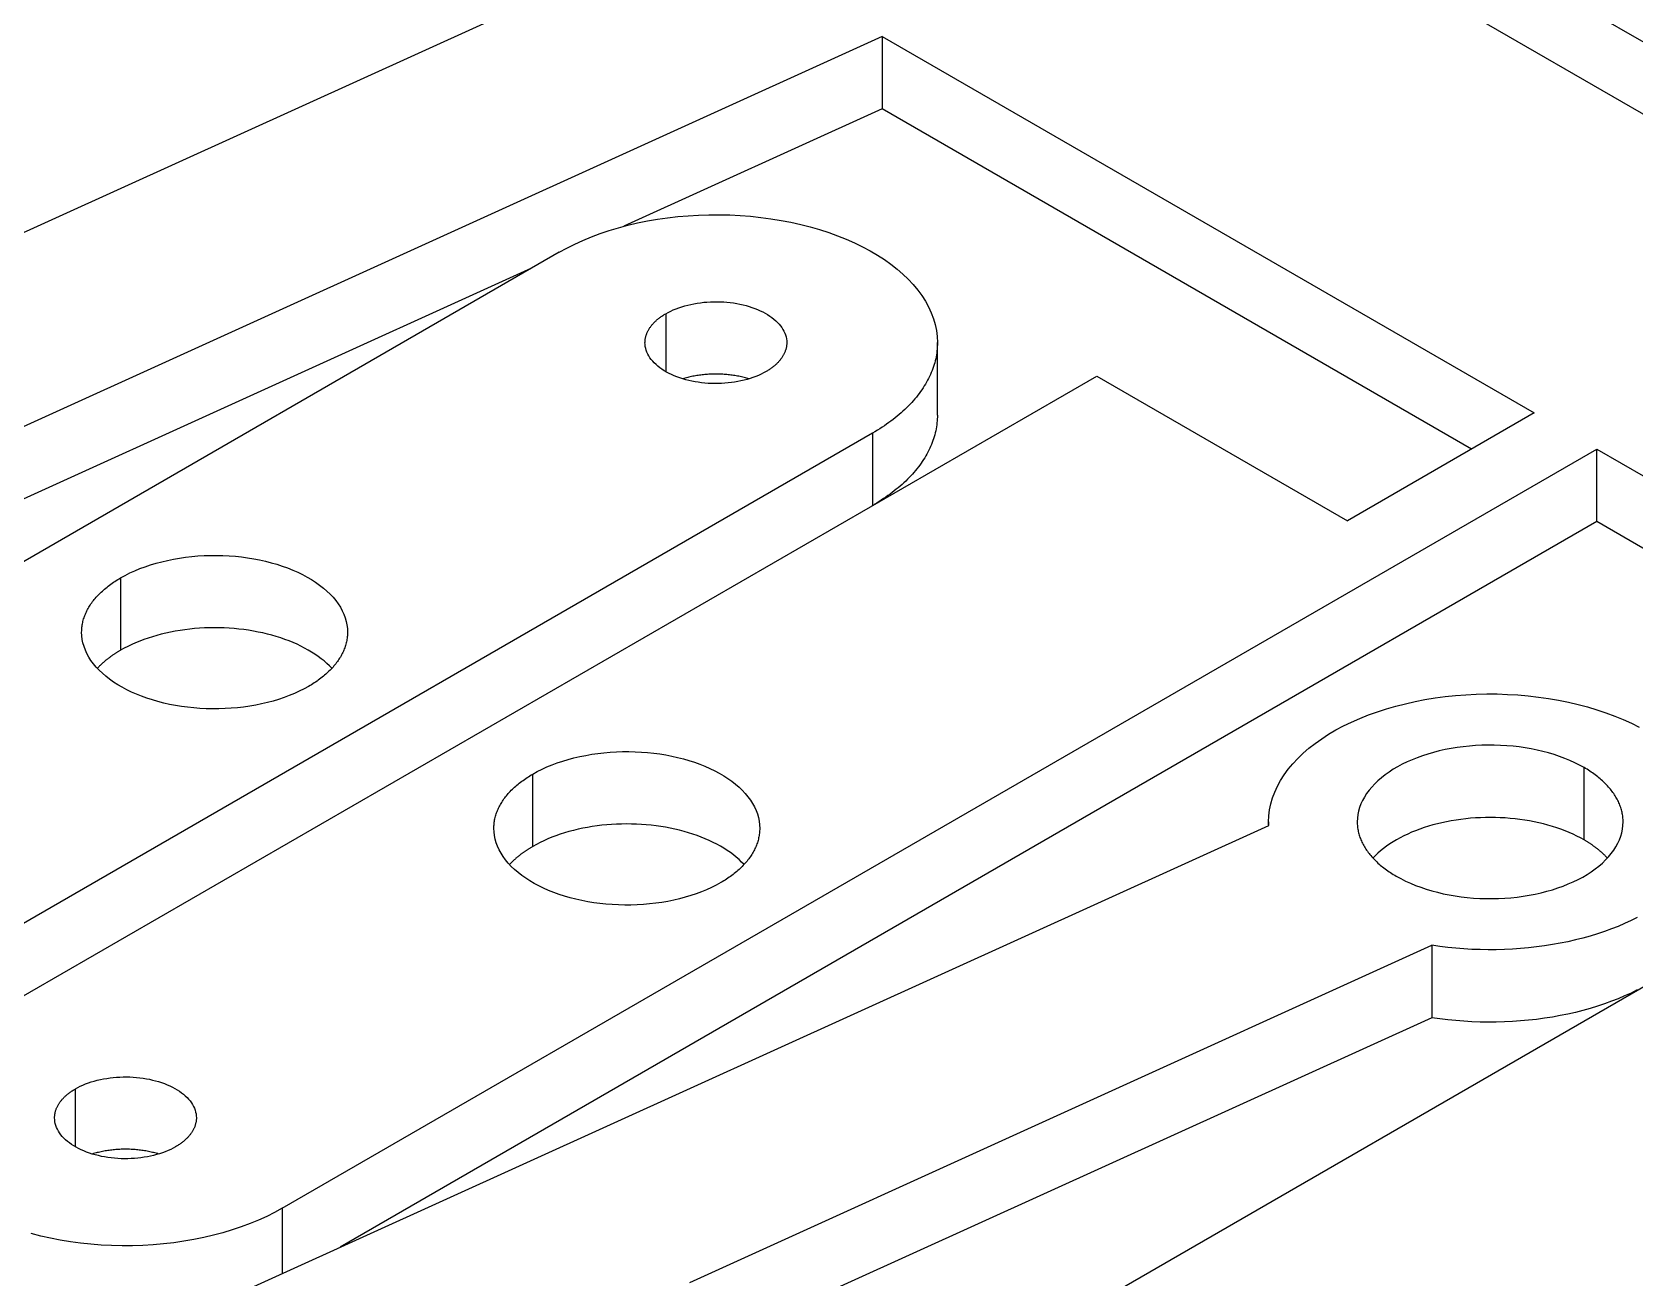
# Model space of a CAD drawing. Header units: millimetres. Extents: x 50 to 268, y 35 to 119.
# Drawn here: x 248.12 to 253.82, y 108.71 to 113.14 of the extents above; entities that cross this region are included whole.
import ezdxf

# ---------------------------------------------------------------- set-up
doc = ezdxf.new("R2010")
doc.units = ezdxf.units.MM
doc.header["$LTSCALE"] = 0.05
doc.layers.add('iso_model', color=7, linetype='Continuous', lineweight=25)

msp = doc.modelspace()

# ---------------------------------------------------------------- linework, layer by layer
at = {"layer": 'iso_model', "lineweight": 25}
for p, q in [((255.5835, 112.0965), (251.5746, 114.411)), ((259.2027, 109.7499), (251.9859, 113.9164)), ((250.642, 113.5821), (245.9013, 111.4297)), ((251.1399, 113.119), (246.4813, 111.0039)), ((251.1399, 113.119), (253.4566, 111.7815)), ((251.1399, 113.119), (251.1399, 112.8619)), ((251.1399, 112.8619), (250.2214, 112.4449)), ((253.2339, 111.6529), (251.1399, 112.8619)), ((249.9919, 112.3528), (245.3275, 109.6598)), ((249.8933, 112.2959), (246.4816, 110.7469)), ((250.3705, 112.1342), (250.3705, 111.9285)), ((251.3361, 111.7742), (251.3361, 112.0314)), ((247.8935, 109.5983), (251.9024, 111.9128)), ((251.9024, 111.9128), (252.7932, 111.3985)), ((253.4566, 111.7815), (252.7932, 111.3985)), ((251.1055, 111.7099), (247.0966, 109.3954)), ((251.1055, 111.7099), (251.1055, 111.4527)), ((249.0071, 108.9553), (253.6794, 111.6529)), ((253.6794, 111.6529), (254.8813, 110.959)), ((253.6794, 111.3957), (253.6794, 111.6529)), ((253.6794, 111.3957), (249.2134, 108.8173)), ((254.8813, 110.7018), (253.6794, 111.3957)), ((248.4329, 111.1956), (248.4329, 110.9384)), ((249.8979, 110.2412), (249.8979, 110.4984)), ((253.6347, 110.2642), (253.6347, 110.5214)), ((251.2405, 108.239), (254.971, 110.3928)), ((247.855, 108.2006), (252.5136, 110.3157)), ((252.5132, 110.3285), (252.5132, 110.3155)), ((250.4556, 108.6922), (253.0935, 109.8899)), ((253.0935, 109.8899), (253.0935, 109.6327)), ((253.0935, 109.6327), (250.7049, 108.5482)), ((248.2721, 109.1739), (248.2721, 109.3797)), ((249.0071, 108.9553), (249.0071, 108.7236))]:
    msp.add_line(p, q, dxfattribs=at)
for points in [[(249.9919, 112.3528, 0), (250.0188, 112.3676, 0), (250.0468, 112.3816, 0), (250.0759, 112.3949, 0), (250.1061, 112.4074, 0), (250.1373, 112.419, 0), (250.1694, 112.4297, 0), (250.2023, 112.4396, 0), (250.236, 112.4486, 0), (250.2704, 112.4566, 0), (250.3054, 112.4637, 0), (250.3409, 112.4699, 0), (250.377, 112.475, 0), (250.4133, 112.4792, 0), (250.45, 112.4824, 0), (250.4869, 112.4846, 0), (250.524, 112.4858, 0), (250.5611, 112.4859, 0), (250.5982, 112.4851, 0), (250.6351, 112.4832, 0), (250.6719, 112.4804, 0), (250.7084, 112.4765, 0), (250.7445, 112.4717, 0), (250.7803, 112.4659, 0), (250.8155, 112.4591, 0), (250.8501, 112.4514, 0), (250.884, 112.4427, 0), (250.9172, 112.4331, 0), (250.9496, 112.4227, 0), (250.981, 112.4113, 0), (251.0116, 112.3992, 0), (251.0411, 112.3862, 0), (251.0695, 112.3724, 0), (251.0967, 112.3578, 0), (251.1227, 112.3426, 0), (251.1475, 112.3266, 0), (251.1709, 112.31, 0), (251.193, 112.2928, 0), (251.2136, 112.275, 0), (251.2327, 112.2566, 0), (251.2503, 112.2378, 0), (251.2664, 112.2184, 0), (251.2809, 112.1987, 0), (251.2937, 112.1786, 0), (251.3049, 112.1582, 0), (251.3144, 112.1375, 0), (251.3222, 112.1165, 0), (251.3283, 112.0954, 0), (251.3327, 112.0741, 0), (251.3353, 112.0528, 0), (251.3361, 112.0314, 0)], [(250.3705, 112.1342, 0), (250.3791, 112.139, 0), (250.3881, 112.1435, 0), (250.3974, 112.1477, 0), (250.4071, 112.1517, 0), (250.4171, 112.1554, 0), (250.4273, 112.1588, 0), (250.4379, 112.162, 0), (250.4487, 112.1649, 0), (250.4597, 112.1674, 0), (250.4709, 112.1697, 0), (250.4822, 112.1717, 0), (250.4938, 112.1733, 0), (250.5054, 112.1747, 0), (250.5171, 112.1757, 0), (250.529, 112.1764, 0), (250.5408, 112.1768, 0), (250.5527, 112.1768, 0), (250.5645, 112.1766, 0), (250.5764, 112.176, 0), (250.5881, 112.175, 0), (250.5998, 112.1738, 0), (250.6114, 112.1723, 0), (250.6228, 112.1704, 0), (250.6341, 112.1682, 0), (250.6452, 112.1658, 0), (250.656, 112.163, 0), (250.6666, 112.1599, 0), (250.677, 112.1566, 0), (250.6871, 112.153, 0), (250.6968, 112.1491, 0), (250.7063, 112.1449, 0), (250.7154, 112.1405, 0), (250.7241, 112.1358, 0), (250.7324, 112.1309, 0), (250.7403, 112.1258, 0), (250.7478, 112.1205, 0), (250.7549, 112.115, 0), (250.7615, 112.1093, 0), (250.7676, 112.1034, 0), (250.7732, 112.0974, 0), (250.7784, 112.0912, 0), (250.783, 112.0849, 0), (250.7871, 112.0785, 0), (250.7907, 112.0719, 0), (250.7937, 112.0653, 0), (250.7962, 112.0586, 0), (250.7982, 112.0519, 0), (250.7996, 112.0451, 0), (250.8004, 112.0382, 0), (250.8007, 112.0314, 0)], [(250.2967, 112.0314, 0), (250.2968, 112.0336, 0), (250.2969, 112.0359, 0), (250.297, 112.0382, 0), (250.2972, 112.0405, 0), (250.2975, 112.0428, 0), (250.2979, 112.0451, 0), (250.2983, 112.0473, 0), (250.2987, 112.0496, 0), (250.2993, 112.0519, 0), (250.2999, 112.0541, 0), (250.3005, 112.0564, 0), (250.3012, 112.0586, 0), (250.302, 112.0609, 0), (250.3028, 112.0631, 0), (250.3037, 112.0653, 0), (250.3047, 112.0675, 0), (250.3057, 112.0697, 0), (250.3068, 112.0719, 0), (250.3079, 112.0741, 0), (250.3091, 112.0763, 0), (250.3103, 112.0785, 0), (250.3116, 112.0806, 0), (250.313, 112.0828, 0), (250.3144, 112.0849, 0), (250.3159, 112.087, 0), (250.3175, 112.0891, 0), (250.3191, 112.0912, 0), (250.3207, 112.0933, 0), (250.3224, 112.0954, 0), (250.3242, 112.0974, 0), (250.326, 112.0994, 0), (250.3279, 112.1014, 0), (250.3298, 112.1034, 0), (250.3318, 112.1054, 0), (250.3339, 112.1074, 0), (250.336, 112.1093, 0), (250.3381, 112.1112, 0), (250.3403, 112.1131, 0), (250.3426, 112.115, 0), (250.3449, 112.1169, 0), (250.3472, 112.1187, 0), (250.3496, 112.1205, 0), (250.3521, 112.1223, 0), (250.3546, 112.1241, 0), (250.3571, 112.1258, 0), (250.3597, 112.1276, 0), (250.3624, 112.1293, 0), (250.365, 112.1309, 0), (250.3678, 112.1326, 0), (250.3705, 112.1342, 0)], [(250.7269, 111.9285, 0), (250.7183, 111.9238, 0), (250.7093, 111.9193, 0), (250.7, 111.915, 0), (250.6904, 111.911, 0), (250.6804, 111.9073, 0), (250.6701, 111.9039, 0), (250.6596, 111.9007, 0), (250.6488, 111.8978, 0), (250.6378, 111.8953, 0), (250.6266, 111.893, 0), (250.6152, 111.891, 0), (250.6037, 111.8894, 0), (250.592, 111.8881, 0), (250.5803, 111.887, 0), (250.5685, 111.8863, 0), (250.5566, 111.886, 0), (250.5448, 111.8859, 0), (250.5329, 111.8862, 0), (250.5211, 111.8868, 0), (250.5093, 111.8877, 0), (250.4976, 111.8889, 0), (250.4861, 111.8905, 0), (250.4746, 111.8923, 0), (250.4634, 111.8945, 0), (250.4523, 111.897, 0), (250.4414, 111.8997, 0), (250.4308, 111.9028, 0), (250.4205, 111.9061, 0), (250.4104, 111.9098, 0), (250.4006, 111.9137, 0), (250.3912, 111.9178, 0), (250.3821, 111.9222, 0), (250.3734, 111.9269, 0), (250.365, 111.9318, 0), (250.3571, 111.9369, 0), (250.3496, 111.9422, 0), (250.3426, 111.9477, 0), (250.336, 111.9534, 0), (250.3298, 111.9593, 0), (250.3242, 111.9653, 0), (250.3191, 111.9715, 0), (250.3144, 111.9778, 0), (250.3103, 111.9842, 0), (250.3068, 111.9908, 0), (250.3037, 111.9974, 0), (250.3012, 112.0041, 0), (250.2993, 112.0109, 0), (250.2979, 112.0177, 0), (250.297, 112.0245, 0), (250.2967, 112.0314, 0)], [(250.8007, 112.0314, 0), (250.8007, 112.0291, 0), (250.8006, 112.0268, 0), (250.8004, 112.0245, 0), (250.8002, 112.0222, 0), (250.7999, 112.0199, 0), (250.7996, 112.0177, 0), (250.7992, 112.0154, 0), (250.7987, 112.0131, 0), (250.7982, 112.0109, 0), (250.7976, 112.0086, 0), (250.7969, 112.0063, 0), (250.7962, 112.0041, 0), (250.7955, 112.0019, 0), (250.7946, 111.9996, 0), (250.7937, 111.9974, 0), (250.7928, 111.9952, 0), (250.7918, 111.993, 0), (250.7907, 111.9908, 0), (250.7896, 111.9886, 0), (250.7884, 111.9864, 0), (250.7871, 111.9842, 0), (250.7858, 111.9821, 0), (250.7844, 111.9799, 0), (250.783, 111.9778, 0), (250.7815, 111.9757, 0), (250.78, 111.9736, 0), (250.7784, 111.9715, 0), (250.7767, 111.9694, 0), (250.775, 111.9674, 0), (250.7732, 111.9653, 0), (250.7714, 111.9633, 0), (250.7695, 111.9613, 0), (250.7676, 111.9593, 0), (250.7656, 111.9573, 0), (250.7636, 111.9553, 0), (250.7615, 111.9534, 0), (250.7593, 111.9515, 0), (250.7571, 111.9496, 0), (250.7549, 111.9477, 0), (250.7526, 111.9459, 0), (250.7502, 111.944, 0), (250.7478, 111.9422, 0), (250.7454, 111.9404, 0), (250.7429, 111.9386, 0), (250.7403, 111.9369, 0), (250.7377, 111.9352, 0), (250.7351, 111.9335, 0), (250.7324, 111.9318, 0), (250.7297, 111.9301, 0), (250.7269, 111.9285, 0)], [(251.3361, 112.0314, 0), (251.3361, 112.0242, 0), (251.3358, 112.0171, 0), (251.3353, 112.0099, 0), (251.3346, 112.0028, 0), (251.3337, 111.9957, 0), (251.3327, 111.9886, 0), (251.3314, 111.9815, 0), (251.3299, 111.9744, 0), (251.3283, 111.9673, 0), (251.3265, 111.9602, 0), (251.3244, 111.9532, 0), (251.3222, 111.9462, 0), (251.3198, 111.9392, 0), (251.3172, 111.9322, 0), (251.3144, 111.9252, 0), (251.3114, 111.9183, 0), (251.3082, 111.9114, 0), (251.3049, 111.9045, 0), (251.3013, 111.8977, 0), (251.2976, 111.8909, 0), (251.2937, 111.8841, 0), (251.2896, 111.8774, 0), (251.2853, 111.8707, 0), (251.2809, 111.864, 0), (251.2762, 111.8574, 0), (251.2714, 111.8508, 0), (251.2664, 111.8443, 0), (251.2612, 111.8378, 0), (251.2559, 111.8314, 0), (251.2503, 111.825, 0), (251.2446, 111.8186, 0), (251.2387, 111.8123, 0), (251.2327, 111.8061, 0), (251.2265, 111.7999, 0), (251.2201, 111.7938, 0), (251.2136, 111.7878, 0), (251.2069, 111.7818, 0), (251.2, 111.7758, 0), (251.193, 111.77, 0), (251.1858, 111.7641, 0), (251.1784, 111.7584, 0), (251.1709, 111.7527, 0), (251.1633, 111.7471, 0), (251.1554, 111.7416, 0), (251.1475, 111.7361, 0), (251.1394, 111.7307, 0), (251.1311, 111.7254, 0), (251.1227, 111.7202, 0), (251.1142, 111.715, 0), (251.1055, 111.7099, 0)], [(250.6666, 111.9028, 0), (250.6622, 111.9041, 0), (250.6578, 111.9053, 0), (250.6534, 111.9065, 0), (250.6489, 111.9077, 0), (250.6444, 111.9088, 0), (250.6398, 111.9098, 0), (250.6352, 111.9108, 0), (250.6306, 111.9118, 0), (250.6259, 111.9127, 0), (250.6213, 111.9135, 0), (250.6166, 111.9143, 0), (250.6118, 111.915, 0), (250.6071, 111.9157, 0), (250.6023, 111.9163, 0), (250.5975, 111.9169, 0), (250.5926, 111.9174, 0), (250.5878, 111.9179, 0), (250.583, 111.9183, 0), (250.5781, 111.9187, 0), (250.5732, 111.919, 0), (250.5683, 111.9192, 0), (250.5634, 111.9194, 0), (250.5585, 111.9196, 0), (250.5536, 111.9196, 0), (250.5487, 111.9197, 0), (250.5438, 111.9196, 0), (250.5389, 111.9196, 0), (250.534, 111.9194, 0), (250.5291, 111.9192, 0), (250.5242, 111.919, 0), (250.5194, 111.9187, 0), (250.5145, 111.9183, 0), (250.5096, 111.9179, 0), (250.5048, 111.9174, 0), (250.5, 111.9169, 0), (250.4952, 111.9163, 0), (250.4904, 111.9157, 0), (250.4856, 111.915, 0), (250.4809, 111.9143, 0), (250.4762, 111.9135, 0), (250.4715, 111.9127, 0), (250.4668, 111.9118, 0), (250.4622, 111.9108, 0), (250.4576, 111.9098, 0), (250.4531, 111.9088, 0), (250.4485, 111.9077, 0), (250.4441, 111.9065, 0), (250.4396, 111.9053, 0), (250.4352, 111.9041, 0), (250.4309, 111.9028, 0)], [(251.3361, 111.7742, 0), (251.3361, 111.7671, 0), (251.3358, 111.7601, 0), (251.3353, 111.7531, 0), (251.3346, 111.746, 0), (251.3338, 111.739, 0), (251.3328, 111.732, 0), (251.3315, 111.725, 0), (251.3301, 111.718, 0), (251.3285, 111.711, 0), (251.3267, 111.7041, 0), (251.3248, 111.6971, 0), (251.3226, 111.6902, 0), (251.3202, 111.6833, 0), (251.3177, 111.6764, 0), (251.315, 111.6695, 0), (251.3121, 111.6627, 0), (251.309, 111.6559, 0), (251.3058, 111.6491, 0), (251.3023, 111.6424, 0), (251.2987, 111.6356, 0), (251.2949, 111.6289, 0), (251.2909, 111.6223, 0), (251.2867, 111.6157, 0), (251.2824, 111.6091, 0), (251.2779, 111.6026, 0), (251.2732, 111.5961, 0), (251.2683, 111.5896, 0), (251.2633, 111.5832, 0), (251.2581, 111.5768, 0), (251.2527, 111.5705, 0), (251.2472, 111.5642, 0), (251.2414, 111.558, 0), (251.2356, 111.5519, 0), (251.2295, 111.5457, 0), (251.2233, 111.5397, 0), (251.2169, 111.5337, 0), (251.2104, 111.5277, 0), (251.2037, 111.5219, 0), (251.1969, 111.516, 0), (251.1899, 111.5103, 0), (251.1827, 111.5046, 0), (251.1754, 111.4989, 0), (251.168, 111.4934, 0), (251.1603, 111.4879, 0), (251.1526, 111.4824, 0), (251.1447, 111.4771, 0), (251.1367, 111.4718, 0), (251.1285, 111.4666, 0), (251.1202, 111.4614, 0), (251.1117, 111.4563, 0)], [(248.4329, 111.1956, 0), (248.449, 111.2044, 0), (248.4658, 111.2129, 0), (248.4833, 111.2208, 0), (248.5014, 111.2283, 0), (248.5201, 111.2353, 0), (248.5394, 111.2417, 0), (248.5591, 111.2476, 0), (248.5794, 111.253, 0), (248.6, 111.2578, 0), (248.621, 111.2621, 0), (248.6423, 111.2658, 0), (248.6639, 111.2689, 0), (248.6858, 111.2714, 0), (248.7078, 111.2733, 0), (248.7299, 111.2746, 0), (248.7521, 111.2753, 0), (248.7744, 111.2754, 0), (248.7967, 111.2749, 0), (248.8188, 111.2738, 0), (248.8409, 111.2721, 0), (248.8628, 111.2698, 0), (248.8845, 111.2669, 0), (248.9059, 111.2634, 0), (248.927, 111.2593, 0), (248.9478, 111.2547, 0), (248.9681, 111.2495, 0), (248.9881, 111.2437, 0), (249.0075, 111.2375, 0), (249.0264, 111.2307, 0), (249.0447, 111.2234, 0), (249.0624, 111.2156, 0), (249.0794, 111.2073, 0), (249.0958, 111.1986, 0), (249.1114, 111.1894, 0), (249.1262, 111.1798, 0), (249.1403, 111.1699, 0), (249.1535, 111.1595, 0), (249.1659, 111.1488, 0), (249.1774, 111.1378, 0), (249.1879, 111.1265, 0), (249.1976, 111.1149, 0), (249.2063, 111.1031, 0), (249.214, 111.091, 0), (249.2207, 111.0788, 0), (249.2264, 111.0664, 0), (249.2311, 111.0538, 0), (249.2347, 111.0411, 0), (249.2373, 111.0284, 0), (249.2389, 111.0155, 0), (249.2394, 111.0027, 0)], [(248.2945, 111.0027, 0), (248.2946, 111.007, 0), (248.2948, 111.0113, 0), (248.2951, 111.0155, 0), (248.2955, 111.0198, 0), (248.296, 111.0241, 0), (248.2966, 111.0284, 0), (248.2974, 111.0326, 0), (248.2983, 111.0369, 0), (248.2992, 111.0411, 0), (248.3003, 111.0454, 0), (248.3016, 111.0496, 0), (248.3029, 111.0538, 0), (248.3043, 111.058, 0), (248.3059, 111.0622, 0), (248.3076, 111.0664, 0), (248.3094, 111.0705, 0), (248.3113, 111.0747, 0), (248.3133, 111.0788, 0), (248.3154, 111.0829, 0), (248.3177, 111.087, 0), (248.32, 111.091, 0), (248.3225, 111.0951, 0), (248.325, 111.0991, 0), (248.3277, 111.1031, 0), (248.3305, 111.1071, 0), (248.3334, 111.111, 0), (248.3364, 111.1149, 0), (248.3395, 111.1188, 0), (248.3427, 111.1227, 0), (248.346, 111.1265, 0), (248.3494, 111.1303, 0), (248.353, 111.1341, 0), (248.3566, 111.1378, 0), (248.3603, 111.1415, 0), (248.3642, 111.1452, 0), (248.3681, 111.1488, 0), (248.3721, 111.1524, 0), (248.3762, 111.156, 0), (248.3804, 111.1595, 0), (248.3848, 111.163, 0), (248.3892, 111.1665, 0), (248.3937, 111.1699, 0), (248.3983, 111.1732, 0), (248.403, 111.1766, 0), (248.4077, 111.1798, 0), (248.4126, 111.1831, 0), (248.4175, 111.1863, 0), (248.4226, 111.1894, 0), (248.4277, 111.1925, 0), (248.4329, 111.1956, 0)], [(249.1011, 110.8098, 0), (249.085, 110.8009, 0), (249.0681, 110.7925, 0), (249.0507, 110.7846, 0), (249.0325, 110.7771, 0), (249.0138, 110.7701, 0), (248.9946, 110.7637, 0), (248.9748, 110.7577, 0), (248.9546, 110.7523, 0), (248.934, 110.7475, 0), (248.913, 110.7433, 0), (248.8917, 110.7396, 0), (248.87, 110.7365, 0), (248.8482, 110.734, 0), (248.8262, 110.7321, 0), (248.8041, 110.7308, 0), (248.7818, 110.7301, 0), (248.7596, 110.7299, 0), (248.7373, 110.7305, 0), (248.7151, 110.7316, 0), (248.6931, 110.7333, 0), (248.6712, 110.7356, 0), (248.6495, 110.7385, 0), (248.6281, 110.742, 0), (248.6069, 110.746, 0), (248.5862, 110.7507, 0), (248.5658, 110.7559, 0), (248.5459, 110.7616, 0), (248.5265, 110.7679, 0), (248.5076, 110.7747, 0), (248.4893, 110.782, 0), (248.4716, 110.7898, 0), (248.4545, 110.7981, 0), (248.4382, 110.8068, 0), (248.4226, 110.816, 0), (248.4077, 110.8255, 0), (248.3937, 110.8355, 0), (248.3804, 110.8458, 0), (248.3681, 110.8565, 0), (248.3566, 110.8675, 0), (248.346, 110.8788, 0), (248.3364, 110.8904, 0), (248.3277, 110.9023, 0), (248.32, 110.9143, 0), (248.3133, 110.9266, 0), (248.3076, 110.939, 0), (248.3029, 110.9516, 0), (248.2992, 110.9643, 0), (248.2966, 110.977, 0), (248.2951, 110.9898, 0), (248.2945, 111.0027, 0)], [(249.1836, 110.8741, 0), (249.1751, 110.883, 0), (249.1659, 110.8917, 0), (249.1562, 110.9002, 0), (249.1459, 110.9084, 0), (249.1351, 110.9165, 0), (249.1238, 110.9243, 0), (249.112, 110.9318, 0), (249.0997, 110.9391, 0), (249.087, 110.9462, 0), (249.0738, 110.9529, 0), (249.0602, 110.9594, 0), (249.0462, 110.9656, 0), (249.0318, 110.9714, 0), (249.017, 110.977, 0), (249.0019, 110.9822, 0), (248.9864, 110.9871, 0), (248.9707, 110.9916, 0), (248.9546, 110.9958, 0), (248.9383, 110.9997, 0), (248.9218, 111.0032, 0), (248.905, 111.0064, 0), (248.8881, 111.0092, 0), (248.8709, 111.0116, 0), (248.8537, 111.0136, 0), (248.8363, 111.0153, 0), (248.8188, 111.0166, 0), (248.8013, 111.0176, 0), (248.7837, 111.0181, 0), (248.7661, 111.0183, 0), (248.7484, 111.0181, 0), (248.7308, 111.0175, 0), (248.7133, 111.0165, 0), (248.6958, 111.0152, 0), (248.6785, 111.0134, 0), (248.6612, 111.0114, 0), (248.6441, 111.0089, 0), (248.6272, 111.0061, 0), (248.6104, 111.0029, 0), (248.5939, 110.9993, 0), (248.5776, 110.9954, 0), (248.5616, 110.9912, 0), (248.5459, 110.9866, 0), (248.5305, 110.9816, 0), (248.5154, 110.9764, 0), (248.5007, 110.9708, 0), (248.4863, 110.9649, 0), (248.4723, 110.9587, 0), (248.4587, 110.9522, 0), (248.4456, 110.9454, 0), (248.4329, 110.9384, 0)], [(249.2394, 111.0027, 0), (249.2394, 110.9984, 0), (249.2392, 110.9941, 0), (249.2389, 110.9898, 0), (249.2385, 110.9856, 0), (249.238, 110.9813, 0), (249.2373, 110.977, 0), (249.2366, 110.9728, 0), (249.2357, 110.9685, 0), (249.2347, 110.9643, 0), (249.2336, 110.96, 0), (249.2324, 110.9558, 0), (249.2311, 110.9516, 0), (249.2296, 110.9474, 0), (249.2281, 110.9432, 0), (249.2264, 110.939, 0), (249.2246, 110.9348, 0), (249.2227, 110.9307, 0), (249.2207, 110.9266, 0), (249.2186, 110.9225, 0), (249.2163, 110.9184, 0), (249.214, 110.9143, 0), (249.2115, 110.9103, 0), (249.2089, 110.9063, 0), (249.2063, 110.9023, 0), (249.2035, 110.8983, 0), (249.2006, 110.8944, 0), (249.1976, 110.8904, 0), (249.1945, 110.8865, 0), (249.1913, 110.8827, 0), (249.1879, 110.8788, 0), (249.1845, 110.875, 0), (249.181, 110.8713, 0), (249.1774, 110.8675, 0), (249.1736, 110.8638, 0), (249.1698, 110.8602, 0), (249.1659, 110.8565, 0), (249.1619, 110.8529, 0), (249.1577, 110.8494, 0), (249.1535, 110.8458, 0), (249.1492, 110.8424, 0), (249.1448, 110.8389, 0), (249.1403, 110.8355, 0), (249.1357, 110.8321, 0), (249.131, 110.8288, 0), (249.1262, 110.8255, 0), (249.1214, 110.8223, 0), (249.1164, 110.8191, 0), (249.1114, 110.816, 0), (249.1063, 110.8129, 0), (249.1011, 110.8098, 0)], [(248.4329, 110.9384, 0), (248.4309, 110.9372, 0), (248.429, 110.9361, 0), (248.4271, 110.935, 0), (248.4251, 110.9338, 0), (248.4232, 110.9326, 0), (248.4213, 110.9315, 0), (248.4194, 110.9303, 0), (248.4175, 110.9291, 0), (248.4157, 110.9279, 0), (248.4138, 110.9267, 0), (248.412, 110.9255, 0), (248.4102, 110.9243, 0), (248.4083, 110.9231, 0), (248.4065, 110.9218, 0), (248.4047, 110.9206, 0), (248.403, 110.9194, 0), (248.4012, 110.9181, 0), (248.3994, 110.9169, 0), (248.3977, 110.9156, 0), (248.396, 110.9144, 0), (248.3942, 110.9131, 0), (248.3925, 110.9118, 0), (248.3909, 110.9106, 0), (248.3892, 110.9093, 0), (248.3875, 110.908, 0), (248.3859, 110.9067, 0), (248.3842, 110.9054, 0), (248.3826, 110.9041, 0), (248.381, 110.9028, 0), (248.3794, 110.9015, 0), (248.3778, 110.9002, 0), (248.3762, 110.8988, 0), (248.3747, 110.8975, 0), (248.3731, 110.8962, 0), (248.3716, 110.8948, 0), (248.3701, 110.8935, 0), (248.3686, 110.8921, 0), (248.3671, 110.8908, 0), (248.3656, 110.8894, 0), (248.3642, 110.888, 0), (248.3627, 110.8867, 0), (248.3613, 110.8853, 0), (248.3599, 110.8839, 0), (248.3585, 110.8825, 0), (248.3571, 110.8811, 0), (248.3557, 110.8797, 0), (248.3543, 110.8783, 0), (248.353, 110.8769, 0), (248.3516, 110.8755, 0), (248.3503, 110.8741, 0)], [(252.5132, 110.3285, 0), (252.5141, 110.3499, 0), (252.5167, 110.3713, 0), (252.5211, 110.3925, 0), (252.5272, 110.4137, 0), (252.535, 110.4346, 0), (252.5445, 110.4553, 0), (252.5557, 110.4757, 0), (252.5685, 110.4958, 0), (252.583, 110.5156, 0), (252.5991, 110.5349, 0), (252.6167, 110.5537, 0), (252.6358, 110.5721, 0), (252.6564, 110.5899, 0), (252.6785, 110.6071, 0), (252.7019, 110.6237, 0), (252.7267, 110.6397, 0), (252.7527, 110.655, 0), (252.7799, 110.6695, 0), (252.8083, 110.6833, 0), (252.8378, 110.6963, 0), (252.8684, 110.7085, 0), (252.8998, 110.7198, 0), (252.9322, 110.7303, 0), (252.9654, 110.7398, 0), (252.9993, 110.7485, 0), (253.0339, 110.7562, 0), (253.0691, 110.763, 0), (253.1048, 110.7688, 0), (253.141, 110.7737, 0), (253.1775, 110.7775, 0), (253.2143, 110.7804, 0), (253.2512, 110.7822, 0), (253.2883, 110.783, 0), (253.3254, 110.7829, 0), (253.3624, 110.7817, 0), (253.3994, 110.7795, 0), (253.436, 110.7763, 0), (253.4724, 110.7722, 0), (253.5084, 110.767, 0), (253.544, 110.7609, 0), (253.579, 110.7538, 0), (253.6134, 110.7457, 0), (253.6471, 110.7367, 0), (253.68, 110.7269, 0), (253.7121, 110.7161, 0), (253.7433, 110.7045, 0), (253.7735, 110.692, 0), (253.8026, 110.6788, 0), (253.8306, 110.6647, 0)], [(253.6347, 110.5214, 0), (253.6186, 110.5302, 0), (253.6018, 110.5387, 0), (253.5843, 110.5466, 0), (253.5662, 110.5541, 0), (253.5475, 110.5611, 0), (253.5283, 110.5675, 0), (253.5085, 110.5734, 0), (253.4883, 110.5788, 0), (253.4677, 110.5837, 0), (253.4467, 110.5879, 0), (253.4253, 110.5916, 0), (253.4037, 110.5947, 0), (253.3819, 110.5972, 0), (253.3599, 110.5991, 0), (253.3377, 110.6004, 0), (253.3155, 110.6011, 0), (253.2932, 110.6012, 0), (253.271, 110.6007, 0), (253.2488, 110.5996, 0), (253.2268, 110.5979, 0), (253.2049, 110.5956, 0), (253.1832, 110.5927, 0), (253.1617, 110.5892, 0), (253.1406, 110.5851, 0), (253.1199, 110.5805, 0), (253.0995, 110.5753, 0), (253.0796, 110.5696, 0), (253.0602, 110.5633, 0), (253.0413, 110.5565, 0), (253.023, 110.5492, 0), (253.0053, 110.5414, 0), (252.9882, 110.5331, 0), (252.9719, 110.5244, 0), (252.9563, 110.5152, 0), (252.9414, 110.5056, 0), (252.9274, 110.4957, 0), (252.9141, 110.4853, 0), (252.9018, 110.4746, 0), (252.8903, 110.4636, 0), (252.8797, 110.4523, 0), (252.8701, 110.4407, 0), (252.8614, 110.4289, 0), (252.8537, 110.4168, 0), (252.847, 110.4046, 0), (252.8413, 110.3922, 0), (252.8366, 110.3796, 0), (252.8329, 110.3669, 0), (252.8303, 110.3542, 0), (252.8287, 110.3413, 0), (252.8282, 110.3285, 0)], [(249.8979, 110.4984, 0), (249.914, 110.5072, 0), (249.9308, 110.5157, 0), (249.9483, 110.5236, 0), (249.9664, 110.5311, 0), (249.9851, 110.5381, 0), (250.0044, 110.5445, 0), (250.0241, 110.5504, 0), (250.0444, 110.5558, 0), (250.065, 110.5606, 0), (250.086, 110.5649, 0), (250.1073, 110.5686, 0), (250.1289, 110.5717, 0), (250.1508, 110.5742, 0), (250.1728, 110.5761, 0), (250.1949, 110.5774, 0), (250.2172, 110.5781, 0), (250.2394, 110.5782, 0), (250.2617, 110.5777, 0), (250.2838, 110.5766, 0), (250.3059, 110.5749, 0), (250.3278, 110.5726, 0), (250.3495, 110.5697, 0), (250.3709, 110.5662, 0), (250.392, 110.5621, 0), (250.4128, 110.5575, 0), (250.4332, 110.5523, 0), (250.4531, 110.5466, 0), (250.4725, 110.5403, 0), (250.4914, 110.5335, 0), (250.5097, 110.5262, 0), (250.5274, 110.5184, 0), (250.5444, 110.5101, 0), (250.5608, 110.5014, 0), (250.5764, 110.4922, 0), (250.5913, 110.4826, 0), (250.6053, 110.4727, 0), (250.6185, 110.4623, 0), (250.6309, 110.4516, 0), (250.6424, 110.4406, 0), (250.653, 110.4293, 0), (250.6626, 110.4177, 0), (250.6713, 110.4059, 0), (250.679, 110.3938, 0), (250.6857, 110.3816, 0), (250.6914, 110.3692, 0), (250.6961, 110.3566, 0), (250.6997, 110.3439, 0), (250.7024, 110.3312, 0), (250.7039, 110.3183, 0), (250.7045, 110.3055, 0)], [(249.7595, 110.3055, 0), (249.7596, 110.3098, 0), (249.7598, 110.3141, 0), (249.7601, 110.3183, 0), (249.7605, 110.3226, 0), (249.761, 110.3269, 0), (249.7616, 110.3312, 0), (249.7624, 110.3354, 0), (249.7633, 110.3397, 0), (249.7643, 110.3439, 0), (249.7654, 110.3482, 0), (249.7666, 110.3524, 0), (249.7679, 110.3566, 0), (249.7694, 110.3608, 0), (249.7709, 110.365, 0), (249.7726, 110.3692, 0), (249.7744, 110.3733, 0), (249.7763, 110.3775, 0), (249.7783, 110.3816, 0), (249.7804, 110.3857, 0), (249.7827, 110.3898, 0), (249.785, 110.3938, 0), (249.7875, 110.3979, 0), (249.79, 110.4019, 0), (249.7927, 110.4059, 0), (249.7955, 110.4099, 0), (249.7984, 110.4138, 0), (249.8014, 110.4177, 0), (249.8045, 110.4216, 0), (249.8077, 110.4255, 0), (249.811, 110.4293, 0), (249.8145, 110.4331, 0), (249.818, 110.4369, 0), (249.8216, 110.4406, 0), (249.8253, 110.4443, 0), (249.8292, 110.448, 0), (249.8331, 110.4516, 0), (249.8371, 110.4552, 0), (249.8412, 110.4588, 0), (249.8455, 110.4623, 0), (249.8498, 110.4658, 0), (249.8542, 110.4693, 0), (249.8587, 110.4727, 0), (249.8633, 110.476, 0), (249.868, 110.4794, 0), (249.8727, 110.4826, 0), (249.8776, 110.4859, 0), (249.8826, 110.4891, 0), (249.8876, 110.4922, 0), (249.8927, 110.4953, 0), (249.8979, 110.4984, 0)], [(253.7731, 110.3285, 0), (253.7731, 110.3328, 0), (253.7729, 110.3371, 0), (253.7726, 110.3413, 0), (253.7722, 110.3456, 0), (253.7717, 110.3499, 0), (253.771, 110.3542, 0), (253.7703, 110.3584, 0), (253.7694, 110.3627, 0), (253.7684, 110.3669, 0), (253.7673, 110.3712, 0), (253.7661, 110.3754, 0), (253.7648, 110.3796, 0), (253.7633, 110.3838, 0), (253.7617, 110.388, 0), (253.7601, 110.3922, 0), (253.7583, 110.3963, 0), (253.7564, 110.4005, 0), (253.7544, 110.4046, 0), (253.7522, 110.4087, 0), (253.75, 110.4128, 0), (253.7477, 110.4168, 0), (253.7452, 110.4209, 0), (253.7426, 110.4249, 0), (253.7399, 110.4289, 0), (253.7372, 110.4329, 0), (253.7343, 110.4368, 0), (253.7313, 110.4407, 0), (253.7282, 110.4446, 0), (253.7249, 110.4485, 0), (253.7216, 110.4523, 0), (253.7182, 110.4561, 0), (253.7147, 110.4599, 0), (253.7111, 110.4636, 0), (253.7073, 110.4673, 0), (253.7035, 110.471, 0), (253.6996, 110.4746, 0), (253.6955, 110.4782, 0), (253.6914, 110.4818, 0), (253.6872, 110.4853, 0), (253.6829, 110.4888, 0), (253.6785, 110.4923, 0), (253.674, 110.4957, 0), (253.6694, 110.499, 0), (253.6647, 110.5024, 0), (253.6599, 110.5056, 0), (253.6551, 110.5089, 0), (253.6501, 110.5121, 0), (253.6451, 110.5152, 0), (253.64, 110.5183, 0), (253.6347, 110.5214, 0)], [(250.5661, 110.1126, 0), (250.55, 110.1037, 0), (250.5332, 110.0953, 0), (250.5157, 110.0874, 0), (250.4976, 110.0799, 0), (250.4789, 110.0729, 0), (250.4596, 110.0665, 0), (250.4398, 110.0605, 0), (250.4196, 110.0552, 0), (250.399, 110.0503, 0), (250.378, 110.0461, 0), (250.3567, 110.0424, 0), (250.3351, 110.0393, 0), (250.3132, 110.0368, 0), (250.2912, 110.0349, 0), (250.2691, 110.0336, 0), (250.2468, 110.0329, 0), (250.2246, 110.0328, 0), (250.2023, 110.0333, 0), (250.1802, 110.0344, 0), (250.1581, 110.0361, 0), (250.1362, 110.0384, 0), (250.1145, 110.0413, 0), (250.0931, 110.0448, 0), (250.072, 110.0488, 0), (250.0512, 110.0535, 0), (250.0308, 110.0587, 0), (250.0109, 110.0644, 0), (249.9915, 110.0707, 0), (249.9726, 110.0775, 0), (249.9543, 110.0848, 0), (249.9366, 110.0926, 0), (249.9196, 110.1009, 0), (249.9032, 110.1096, 0), (249.8876, 110.1188, 0), (249.8727, 110.1283, 0), (249.8587, 110.1383, 0), (249.8455, 110.1486, 0), (249.8331, 110.1593, 0), (249.8216, 110.1703, 0), (249.811, 110.1817, 0), (249.8014, 110.1932, 0), (249.7927, 110.2051, 0), (249.785, 110.2171, 0), (249.7783, 110.2294, 0), (249.7726, 110.2418, 0), (249.7679, 110.2544, 0), (249.7643, 110.2671, 0), (249.7616, 110.2798, 0), (249.7601, 110.2926, 0), (249.7595, 110.3055, 0)], [(250.6487, 110.1769, 0), (250.6401, 110.1858, 0), (250.6309, 110.1945, 0), (250.6212, 110.203, 0), (250.6109, 110.2112, 0), (250.6001, 110.2193, 0), (250.5888, 110.2271, 0), (250.577, 110.2346, 0), (250.5648, 110.2419, 0), (250.552, 110.249, 0), (250.5388, 110.2557, 0), (250.5252, 110.2622, 0), (250.5112, 110.2684, 0), (250.4968, 110.2742, 0), (250.482, 110.2798, 0), (250.4669, 110.285, 0), (250.4514, 110.2899, 0), (250.4357, 110.2944, 0), (250.4196, 110.2986, 0), (250.4033, 110.3025, 0), (250.3868, 110.306, 0), (250.37, 110.3092, 0), (250.3531, 110.312, 0), (250.336, 110.3144, 0), (250.3187, 110.3165, 0), (250.3013, 110.3181, 0), (250.2838, 110.3194, 0), (250.2663, 110.3204, 0), (250.2487, 110.3209, 0), (250.2311, 110.3211, 0), (250.2134, 110.3209, 0), (250.1959, 110.3203, 0), (250.1783, 110.3193, 0), (250.1608, 110.318, 0), (250.1435, 110.3163, 0), (250.1262, 110.3142, 0), (250.1091, 110.3117, 0), (250.0922, 110.3089, 0), (250.0755, 110.3057, 0), (250.0589, 110.3021, 0), (250.0427, 110.2982, 0), (250.0266, 110.294, 0), (250.0109, 110.2894, 0), (249.9955, 110.2844, 0), (249.9804, 110.2792, 0), (249.9657, 110.2736, 0), (249.9513, 110.2677, 0), (249.9373, 110.2615, 0), (249.9238, 110.255, 0), (249.9106, 110.2482, 0), (249.8979, 110.2412, 0)], [(250.7045, 110.3055, 0), (250.7044, 110.3012, 0), (250.7042, 110.2969, 0), (250.7039, 110.2926, 0), (250.7035, 110.2884, 0), (250.703, 110.2841, 0), (250.7024, 110.2798, 0), (250.7016, 110.2756, 0), (250.7007, 110.2713, 0), (250.6997, 110.2671, 0), (250.6986, 110.2628, 0), (250.6974, 110.2586, 0), (250.6961, 110.2544, 0), (250.6946, 110.2502, 0), (250.6931, 110.246, 0), (250.6914, 110.2418, 0), (250.6896, 110.2377, 0), (250.6877, 110.2335, 0), (250.6857, 110.2294, 0), (250.6836, 110.2253, 0), (250.6813, 110.2212, 0), (250.679, 110.2171, 0), (250.6765, 110.2131, 0), (250.674, 110.2091, 0), (250.6713, 110.2051, 0), (250.6685, 110.2011, 0), (250.6656, 110.1972, 0), (250.6626, 110.1932, 0), (250.6595, 110.1893, 0), (250.6563, 110.1855, 0), (250.653, 110.1817, 0), (250.6495, 110.1778, 0), (250.646, 110.1741, 0), (250.6424, 110.1703, 0), (250.6387, 110.1666, 0), (250.6348, 110.163, 0), (250.6309, 110.1593, 0), (250.6269, 110.1557, 0), (250.6228, 110.1522, 0), (250.6185, 110.1486, 0), (250.6142, 110.1452, 0), (250.6098, 110.1417, 0), (250.6053, 110.1383, 0), (250.6007, 110.1349, 0), (250.596, 110.1316, 0), (250.5913, 110.1283, 0), (250.5864, 110.1251, 0), (250.5814, 110.1219, 0), (250.5764, 110.1188, 0), (250.5713, 110.1157, 0), (250.5661, 110.1126, 0)], [(252.5136, 110.3157, 0), (252.5135, 110.3159, 0), (252.5135, 110.3162, 0), (252.5135, 110.3164, 0), (252.5135, 110.3167, 0), (252.5135, 110.317, 0), (252.5135, 110.3172, 0), (252.5135, 110.3175, 0), (252.5135, 110.3177, 0), (252.5135, 110.318, 0), (252.5134, 110.3182, 0), (252.5134, 110.3185, 0), (252.5134, 110.3188, 0), (252.5134, 110.319, 0), (252.5134, 110.3193, 0), (252.5134, 110.3195, 0), (252.5134, 110.3198, 0), (252.5134, 110.32, 0), (252.5134, 110.3203, 0), (252.5134, 110.3205, 0), (252.5134, 110.3208, 0), (252.5133, 110.3211, 0), (252.5133, 110.3213, 0), (252.5133, 110.3216, 0), (252.5133, 110.3218, 0), (252.5133, 110.3221, 0), (252.5133, 110.3223, 0), (252.5133, 110.3226, 0), (252.5133, 110.3229, 0), (252.5133, 110.3231, 0), (252.5133, 110.3234, 0), (252.5133, 110.3236, 0), (252.5133, 110.3239, 0), (252.5133, 110.3241, 0), (252.5133, 110.3244, 0), (252.5133, 110.3246, 0), (252.5133, 110.3249, 0), (252.5133, 110.3252, 0), (252.5133, 110.3254, 0), (252.5133, 110.3257, 0), (252.5133, 110.3259, 0), (252.5133, 110.3262, 0), (252.5133, 110.3264, 0), (252.5133, 110.3267, 0), (252.5132, 110.327, 0), (252.5132, 110.3272, 0), (252.5132, 110.3275, 0), (252.5132, 110.3277, 0), (252.5132, 110.328, 0), (252.5132, 110.3282, 0), (252.5132, 110.3285, 0)], [(252.8282, 110.3285, 0), (252.8283, 110.3242, 0), (252.8284, 110.3199, 0), (252.8287, 110.3156, 0), (252.8291, 110.3114, 0), (252.8297, 110.3071, 0), (252.8303, 110.3028, 0), (252.8311, 110.2986, 0), (252.8319, 110.2943, 0), (252.8329, 110.2901, 0), (252.834, 110.2858, 0), (252.8352, 110.2816, 0), (252.8366, 110.2774, 0), (252.838, 110.2732, 0), (252.8396, 110.269, 0), (252.8413, 110.2648, 0), (252.8431, 110.2607, 0), (252.845, 110.2565, 0), (252.847, 110.2524, 0), (252.8491, 110.2483, 0), (252.8513, 110.2442, 0), (252.8537, 110.2401, 0), (252.8561, 110.2361, 0), (252.8587, 110.2321, 0), (252.8614, 110.2281, 0), (252.8642, 110.2241, 0), (252.8671, 110.2202, 0), (252.8701, 110.2162, 0), (252.8732, 110.2124, 0), (252.8764, 110.2085, 0), (252.8797, 110.2047, 0), (252.8831, 110.2009, 0), (252.8867, 110.1971, 0), (252.8903, 110.1933, 0), (252.894, 110.1896, 0), (252.8978, 110.186, 0), (252.9018, 110.1823, 0), (252.9058, 110.1787, 0), (252.9099, 110.1752, 0), (252.9141, 110.1716, 0), (252.9184, 110.1682, 0), (252.9229, 110.1647, 0), (252.9274, 110.1613, 0), (252.932, 110.1579, 0), (252.9366, 110.1546, 0), (252.9414, 110.1513, 0), (252.9463, 110.1481, 0), (252.9512, 110.1449, 0), (252.9563, 110.1418, 0), (252.9614, 110.1387, 0), (252.9666, 110.1356, 0)], [(253.6347, 110.2642, 0), (253.6221, 110.2713, 0), (253.6089, 110.278, 0), (253.5953, 110.2845, 0), (253.5814, 110.2907, 0), (253.567, 110.2966, 0), (253.5523, 110.3022, 0), (253.5372, 110.3075, 0), (253.5217, 110.3124, 0), (253.506, 110.317, 0), (253.49, 110.3212, 0), (253.4737, 110.3251, 0), (253.4572, 110.3287, 0), (253.4405, 110.3319, 0), (253.4235, 110.3347, 0), (253.4064, 110.3372, 0), (253.3892, 110.3393, 0), (253.3718, 110.341, 0), (253.3544, 110.3423, 0), (253.3368, 110.3433, 0), (253.3192, 110.3439, 0), (253.3016, 110.3441, 0), (253.284, 110.3439, 0), (253.2664, 110.3434, 0), (253.2488, 110.3424, 0), (253.2313, 110.3411, 0), (253.214, 110.3395, 0), (253.1967, 110.3374, 0), (253.1796, 110.335, 0), (253.1626, 110.3322, 0), (253.1459, 110.329, 0), (253.1293, 110.3255, 0), (253.113, 110.3217, 0), (253.097, 110.3174, 0), (253.0812, 110.3129, 0), (253.0658, 110.308, 0), (253.0507, 110.3028, 0), (253.0359, 110.2972, 0), (253.0215, 110.2914, 0), (253.0075, 110.2852, 0), (252.9938, 110.2787, 0), (252.9807, 110.272, 0), (252.9679, 110.265, 0), (252.9556, 110.2577, 0), (252.9438, 110.2501, 0), (252.9325, 110.2423, 0), (252.9217, 110.2342, 0), (252.9115, 110.226, 0), (252.9018, 110.2175, 0), (252.8926, 110.2088, 0), (252.884, 110.1999, 0)], [(252.9666, 110.1356, 0), (252.9827, 110.1267, 0), (252.9995, 110.1183, 0), (253.017, 110.1104, 0), (253.0351, 110.1029, 0), (253.0538, 110.0959, 0), (253.0731, 110.0895, 0), (253.0928, 110.0835, 0), (253.113, 110.0782, 0), (253.1337, 110.0733, 0), (253.1547, 110.0691, 0), (253.176, 110.0654, 0), (253.1976, 110.0623, 0), (253.2194, 110.0598, 0), (253.2415, 110.0579, 0), (253.2636, 110.0566, 0), (253.2858, 110.0559, 0), (253.3081, 110.0558, 0), (253.3303, 110.0563, 0), (253.3525, 110.0574, 0), (253.3746, 110.0591, 0), (253.3965, 110.0614, 0), (253.4182, 110.0643, 0), (253.4396, 110.0678, 0), (253.4607, 110.0718, 0), (253.4815, 110.0765, 0), (253.5018, 110.0817, 0), (253.5217, 110.0874, 0), (253.5412, 110.0937, 0), (253.5601, 110.1005, 0), (253.5784, 110.1078, 0), (253.5961, 110.1156, 0), (253.6131, 110.1239, 0), (253.6295, 110.1326, 0), (253.6451, 110.1418, 0), (253.6599, 110.1513, 0), (253.674, 110.1613, 0), (253.6872, 110.1716, 0), (253.6996, 110.1823, 0), (253.7111, 110.1933, 0), (253.7216, 110.2047, 0), (253.7313, 110.2162, 0), (253.7399, 110.2281, 0), (253.7477, 110.2401, 0), (253.7544, 110.2524, 0), (253.7601, 110.2648, 0), (253.7648, 110.2774, 0), (253.7684, 110.2901, 0), (253.771, 110.3028, 0), (253.7726, 110.3156, 0), (253.7731, 110.3285, 0)], [(249.8979, 110.2412, 0), (249.896, 110.2401, 0), (249.894, 110.2389, 0), (249.8921, 110.2378, 0), (249.8901, 110.2366, 0), (249.8882, 110.2354, 0), (249.8863, 110.2343, 0), (249.8844, 110.2331, 0), (249.8826, 110.2319, 0), (249.8807, 110.2307, 0), (249.8788, 110.2295, 0), (249.877, 110.2283, 0), (249.8752, 110.2271, 0), (249.8733, 110.2259, 0), (249.8715, 110.2246, 0), (249.8697, 110.2234, 0), (249.868, 110.2222, 0), (249.8662, 110.2209, 0), (249.8644, 110.2197, 0), (249.8627, 110.2184, 0), (249.861, 110.2172, 0), (249.8593, 110.2159, 0), (249.8576, 110.2146, 0), (249.8559, 110.2134, 0), (249.8542, 110.2121, 0), (249.8525, 110.2108, 0), (249.8509, 110.2095, 0), (249.8492, 110.2082, 0), (249.8476, 110.2069, 0), (249.846, 110.2056, 0), (249.8444, 110.2043, 0), (249.8428, 110.203, 0), (249.8412, 110.2016, 0), (249.8397, 110.2003, 0), (249.8381, 110.199, 0), (249.8366, 110.1976, 0), (249.8351, 110.1963, 0), (249.8336, 110.1949, 0), (249.8321, 110.1936, 0), (249.8306, 110.1922, 0), (249.8292, 110.1908, 0), (249.8277, 110.1895, 0), (249.8263, 110.1881, 0), (249.8249, 110.1867, 0), (249.8235, 110.1853, 0), (249.8221, 110.1839, 0), (249.8207, 110.1825, 0), (249.8193, 110.1811, 0), (249.818, 110.1797, 0), (249.8167, 110.1783, 0), (249.8153, 110.1769, 0)], [(253.7173, 110.1999, 0), (253.716, 110.2013, 0), (253.7147, 110.2027, 0), (253.7133, 110.2041, 0), (253.712, 110.2055, 0), (253.7106, 110.2069, 0), (253.7092, 110.2083, 0), (253.7078, 110.2097, 0), (253.7064, 110.2111, 0), (253.7049, 110.2125, 0), (253.7035, 110.2138, 0), (253.702, 110.2152, 0), (253.7006, 110.2166, 0), (253.6991, 110.2179, 0), (253.6976, 110.2193, 0), (253.6961, 110.2206, 0), (253.6945, 110.222, 0), (253.693, 110.2233, 0), (253.6914, 110.2246, 0), (253.6899, 110.226, 0), (253.6883, 110.2273, 0), (253.6867, 110.2286, 0), (253.6851, 110.2299, 0), (253.6834, 110.2312, 0), (253.6818, 110.2325, 0), (253.6801, 110.2338, 0), (253.6785, 110.2351, 0), (253.6768, 110.2364, 0), (253.6751, 110.2377, 0), (253.6734, 110.2389, 0), (253.6717, 110.2402, 0), (253.67, 110.2414, 0), (253.6682, 110.2427, 0), (253.6665, 110.2439, 0), (253.6647, 110.2452, 0), (253.6629, 110.2464, 0), (253.6611, 110.2477, 0), (253.6593, 110.2489, 0), (253.6575, 110.2501, 0), (253.6557, 110.2513, 0), (253.6538, 110.2525, 0), (253.652, 110.2537, 0), (253.6501, 110.2549, 0), (253.6482, 110.2561, 0), (253.6463, 110.2573, 0), (253.6444, 110.2584, 0), (253.6425, 110.2596, 0), (253.6406, 110.2608, 0), (253.6387, 110.2619, 0), (253.6367, 110.2631, 0), (253.6347, 110.2642, 0)], [(253.8233, 109.9884, 0), (253.8013, 109.9776, 0), (253.7786, 109.9672, 0), (253.7553, 109.9573, 0), (253.7314, 109.9479, 0), (253.7069, 109.9391, 0), (253.6819, 109.9307, 0), (253.6563, 109.9229, 0), (253.6303, 109.9156, 0), (253.6038, 109.9089, 0), (253.5769, 109.9028, 0), (253.5496, 109.8972, 0), (253.522, 109.8922, 0), (253.4941, 109.8878, 0), (253.4659, 109.884, 0), (253.4375, 109.8808, 0), (253.4089, 109.8782, 0), (253.3802, 109.8762, 0), (253.3514, 109.8748, 0), (253.3225, 109.8741, 0), (253.2936, 109.8739, 0), (253.2647, 109.8744, 0), (253.2358, 109.8754, 0), (253.207, 109.8771, 0), (253.1783, 109.8794, 0), (253.1499, 109.8823, 0), (253.1216, 109.8858, 0), (253.0935, 109.8899, 0)], [(253.8233, 109.7313, 0), (253.8013, 109.7204, 0), (253.7786, 109.71, 0), (253.7553, 109.7001, 0), (253.7314, 109.6908, 0), (253.7069, 109.6819, 0), (253.6819, 109.6735, 0), (253.6563, 109.6657, 0), (253.6303, 109.6584, 0), (253.6038, 109.6517, 0), (253.5769, 109.6456, 0), (253.5496, 109.64, 0), (253.522, 109.635, 0), (253.4941, 109.6306, 0), (253.4659, 109.6268, 0), (253.4375, 109.6236, 0), (253.4089, 109.621, 0), (253.3802, 109.619, 0), (253.3514, 109.6176, 0), (253.3225, 109.6169, 0), (253.2936, 109.6167, 0), (253.2647, 109.6172, 0), (253.2358, 109.6182, 0), (253.207, 109.6199, 0), (253.1783, 109.6222, 0), (253.1499, 109.6251, 0), (253.1216, 109.6286, 0), (253.0935, 109.6327, 0)], [(248.2721, 109.3797, 0), (248.2807, 109.3844, 0), (248.2896, 109.3889, 0), (248.299, 109.3931, 0), (248.3086, 109.3971, 0), (248.3186, 109.4008, 0), (248.3289, 109.4043, 0), (248.3394, 109.4075, 0), (248.3502, 109.4103, 0), (248.3612, 109.4129, 0), (248.3724, 109.4152, 0), (248.3838, 109.4171, 0), (248.3953, 109.4188, 0), (248.4069, 109.4201, 0), (248.4187, 109.4211, 0), (248.4305, 109.4218, 0), (248.4423, 109.4222, 0), (248.4542, 109.4223, 0), (248.4661, 109.422, 0), (248.4779, 109.4214, 0), (248.4897, 109.4205, 0), (248.5014, 109.4193, 0), (248.5129, 109.4177, 0), (248.5244, 109.4159, 0), (248.5356, 109.4137, 0), (248.5467, 109.4112, 0), (248.5575, 109.4084, 0), (248.5682, 109.4054, 0), (248.5785, 109.402, 0), (248.5886, 109.3984, 0), (248.5984, 109.3945, 0), (248.6078, 109.3903, 0), (248.6169, 109.3859, 0), (248.6256, 109.3813, 0), (248.6339, 109.3764, 0), (248.6419, 109.3713, 0), (248.6494, 109.366, 0), (248.6564, 109.3605, 0), (248.663, 109.3548, 0), (248.6691, 109.3489, 0), (248.6748, 109.3429, 0), (248.6799, 109.3367, 0), (248.6845, 109.3304, 0), (248.6887, 109.3239, 0), (248.6922, 109.3174, 0), (248.6953, 109.3108, 0), (248.6978, 109.3041, 0), (248.6997, 109.2973, 0), (248.7011, 109.2905, 0), (248.702, 109.2837, 0), (248.7022, 109.2768, 0)], [(248.1983, 109.2768, 0), (248.1983, 109.2791, 0), (248.1984, 109.2814, 0), (248.1986, 109.2837, 0), (248.1988, 109.2859, 0), (248.1991, 109.2882, 0), (248.1994, 109.2905, 0), (248.1998, 109.2928, 0), (248.2003, 109.295, 0), (248.2008, 109.2973, 0), (248.2014, 109.2996, 0), (248.202, 109.3018, 0), (248.2027, 109.3041, 0), (248.2035, 109.3063, 0), (248.2044, 109.3085, 0), (248.2052, 109.3108, 0), (248.2062, 109.313, 0), (248.2072, 109.3152, 0), (248.2083, 109.3174, 0), (248.2094, 109.3196, 0), (248.2106, 109.3218, 0), (248.2119, 109.3239, 0), (248.2132, 109.3261, 0), (248.2146, 109.3282, 0), (248.216, 109.3304, 0), (248.2175, 109.3325, 0), (248.219, 109.3346, 0), (248.2206, 109.3367, 0), (248.2223, 109.3388, 0), (248.224, 109.3408, 0), (248.2257, 109.3429, 0), (248.2276, 109.3449, 0), (248.2295, 109.3469, 0), (248.2314, 109.3489, 0), (248.2334, 109.3509, 0), (248.2354, 109.3528, 0), (248.2375, 109.3548, 0), (248.2397, 109.3567, 0), (248.2419, 109.3586, 0), (248.2441, 109.3605, 0), (248.2464, 109.3623, 0), (248.2488, 109.3642, 0), (248.2512, 109.366, 0), (248.2536, 109.3678, 0), (248.2561, 109.3695, 0), (248.2587, 109.3713, 0), (248.2613, 109.373, 0), (248.2639, 109.3747, 0), (248.2666, 109.3764, 0), (248.2693, 109.378, 0), (248.2721, 109.3797, 0)], [(248.6284, 109.1739, 0), (248.6198, 109.1692, 0), (248.6109, 109.1647, 0), (248.6016, 109.1605, 0), (248.5919, 109.1565, 0), (248.5819, 109.1528, 0), (248.5717, 109.1493, 0), (248.5611, 109.1462, 0), (248.5503, 109.1433, 0), (248.5393, 109.1407, 0), (248.5281, 109.1385, 0), (248.5168, 109.1365, 0), (248.5052, 109.1348, 0), (248.4936, 109.1335, 0), (248.4818, 109.1325, 0), (248.47, 109.1318, 0), (248.4582, 109.1314, 0), (248.4463, 109.1314, 0), (248.4344, 109.1316, 0), (248.4226, 109.1322, 0), (248.4108, 109.1331, 0), (248.3992, 109.1344, 0), (248.3876, 109.1359, 0), (248.3762, 109.1378, 0), (248.3649, 109.1399, 0), (248.3538, 109.1424, 0), (248.343, 109.1452, 0), (248.3324, 109.1482, 0), (248.322, 109.1516, 0), (248.3119, 109.1552, 0), (248.3022, 109.1591, 0), (248.2927, 109.1633, 0), (248.2836, 109.1677, 0), (248.2749, 109.1723, 0), (248.2666, 109.1772, 0), (248.2587, 109.1823, 0), (248.2512, 109.1876, 0), (248.2441, 109.1932, 0), (248.2375, 109.1989, 0), (248.2314, 109.2047, 0), (248.2257, 109.2108, 0), (248.2206, 109.2169, 0), (248.216, 109.2233, 0), (248.2119, 109.2297, 0), (248.2083, 109.2362, 0), (248.2052, 109.2428, 0), (248.2027, 109.2496, 0), (248.2008, 109.2563, 0), (248.1994, 109.2631, 0), (248.1986, 109.27, 0), (248.1983, 109.2768, 0)], [(248.7022, 109.2768, 0), (248.7022, 109.2745, 0), (248.7021, 109.2722, 0), (248.702, 109.27, 0), (248.7017, 109.2677, 0), (248.7015, 109.2654, 0), (248.7011, 109.2631, 0), (248.7007, 109.2608, 0), (248.7002, 109.2586, 0), (248.6997, 109.2563, 0), (248.6991, 109.2541, 0), (248.6985, 109.2518, 0), (248.6978, 109.2496, 0), (248.697, 109.2473, 0), (248.6962, 109.2451, 0), (248.6953, 109.2428, 0), (248.6943, 109.2406, 0), (248.6933, 109.2384, 0), (248.6922, 109.2362, 0), (248.6911, 109.234, 0), (248.6899, 109.2319, 0), (248.6887, 109.2297, 0), (248.6873, 109.2275, 0), (248.686, 109.2254, 0), (248.6845, 109.2233, 0), (248.6831, 109.2211, 0), (248.6815, 109.219, 0), (248.6799, 109.2169, 0), (248.6783, 109.2149, 0), (248.6765, 109.2128, 0), (248.6748, 109.2108, 0), (248.6729, 109.2087, 0), (248.6711, 109.2067, 0), (248.6691, 109.2047, 0), (248.6671, 109.2028, 0), (248.6651, 109.2008, 0), (248.663, 109.1989, 0), (248.6609, 109.1969, 0), (248.6587, 109.195, 0), (248.6564, 109.1932, 0), (248.6541, 109.1913, 0), (248.6518, 109.1895, 0), (248.6494, 109.1876, 0), (248.6469, 109.1859, 0), (248.6444, 109.1841, 0), (248.6419, 109.1823, 0), (248.6393, 109.1806, 0), (248.6366, 109.1789, 0), (248.6339, 109.1772, 0), (248.6312, 109.1756, 0), (248.6284, 109.1739, 0)], [(248.5681, 109.1482, 0), (248.5638, 109.1495, 0), (248.5594, 109.1508, 0), (248.5549, 109.152, 0), (248.5504, 109.1531, 0), (248.5459, 109.1542, 0), (248.5414, 109.1553, 0), (248.5368, 109.1563, 0), (248.5321, 109.1572, 0), (248.5275, 109.1581, 0), (248.5228, 109.159, 0), (248.5181, 109.1597, 0), (248.5134, 109.1605, 0), (248.5086, 109.1612, 0), (248.5038, 109.1618, 0), (248.499, 109.1624, 0), (248.4942, 109.1629, 0), (248.4893, 109.1634, 0), (248.4845, 109.1638, 0), (248.4796, 109.1641, 0), (248.4747, 109.1644, 0), (248.4699, 109.1647, 0), (248.465, 109.1649, 0), (248.4601, 109.165, 0), (248.4552, 109.1651, 0), (248.4503, 109.1651, 0), (248.4454, 109.1651, 0), (248.4404, 109.165, 0), (248.4355, 109.1649, 0), (248.4307, 109.1647, 0), (248.4258, 109.1644, 0), (248.4209, 109.1641, 0), (248.416, 109.1638, 0), (248.4112, 109.1634, 0), (248.4063, 109.1629, 0), (248.4015, 109.1624, 0), (248.3967, 109.1618, 0), (248.3919, 109.1612, 0), (248.3872, 109.1605, 0), (248.3824, 109.1597, 0), (248.3777, 109.159, 0), (248.373, 109.1581, 0), (248.3684, 109.1572, 0), (248.3638, 109.1563, 0), (248.3592, 109.1553, 0), (248.3546, 109.1542, 0), (248.3501, 109.1531, 0), (248.3456, 109.152, 0), (248.3412, 109.1508, 0), (248.3368, 109.1495, 0), (248.3324, 109.1482, 0)], [(249.0071, 108.9553, 0), (248.9802, 108.9406, 0), (248.9522, 108.9265, 0), (248.923, 108.9133, 0), (248.8929, 108.9008, 0), (248.8617, 108.8892, 0), (248.8296, 108.8784, 0), (248.7967, 108.8686, 0), (248.763, 108.8596, 0), (248.7286, 108.8515, 0), (248.6936, 108.8444, 0), (248.658, 108.8383, 0), (248.622, 108.8331, 0), (248.5856, 108.829, 0), (248.549, 108.8258, 0), (248.512, 108.8236, 0), (248.475, 108.8224, 0), (248.4379, 108.8223, 0), (248.4008, 108.8231, 0), (248.3639, 108.8249, 0), (248.3271, 108.8278, 0), (248.2906, 108.8316, 0), (248.2544, 108.8365, 0), (248.2187, 108.8423, 0), (248.1835, 108.8491, 0), (248.1489, 108.8568, 0), (248.115, 108.8655, 0)]]:
    msp.add_polyline3d(points, dxfattribs=at)

doc.saveas('drawing.dxf')
